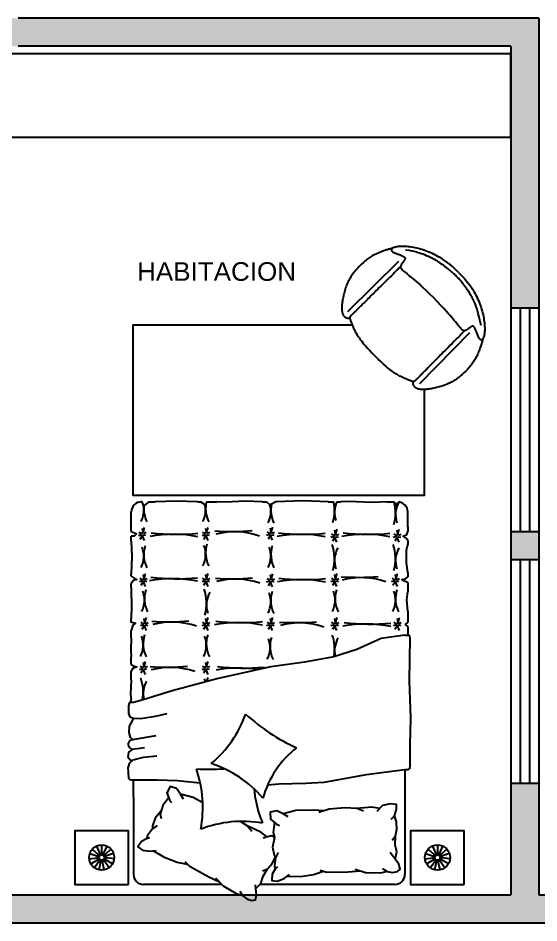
# Model space of a CAD drawing. Header units: inches. Extents: x -370 to 18, y -197 to 199.
# Drawn here: x -91.638 to -88.84, y -40.11 to -35.256 of the extents above; entities that cross this region are included whole.
import ezdxf

# ---------------------------------------------------------------- set-up
doc = ezdxf.new("R2010")
doc.units = ezdxf.units.IN
doc.header["$MEASUREMENT"] = 0
for name, color, linetype in [('artefactos', 1, 'Continuous'), ('aux2', 194, 'Continuous'), ('MUEBLES', 7, 'Continuous')]:
    doc.layers.add(name, color=color, linetype=linetype)
doc.styles.get("Standard").update_dxf_attribs({"font": 'arial.ttf'})
doc.linetypes.add('ZIGZAG', pattern='A,0.0001,-0.2,[131,ltypeshp.shx,S=0.2,R=0,X=-0.2,Y=0],-0.4,[131,ltypeshp.shx,S=0.2,R=180,X=0.2,Y=0],-0.2', length=0.8001)

# ---------------------------------------------------------------- blocks, each defined once
blk = doc.blocks.new('velador')
at = {"layer": 'artefactos', "color": 2}
blk.add_lwpolyline([(-0.4, 0.4), (-0.4, 0), (0, 0), (0, 0.4), (-0.4, 0.4)], dxfattribs=at)
for radius in [0.0937, 0.0304]:
    blk.add_circle((-0.2, 0.2), radius, dxfattribs=at)
at = {"layer": 'aux2', "color": 2}
for p, q in [((-0.2551, 0.2758), (-0.2179, 0.2246)), ((-0.2195, 0.2917), (-0.2063, 0.2297)), ((-0.1805, 0.2917), (-0.1937, 0.2297)), ((-0.1449, 0.2758), (-0.1821, 0.2246)), ((-0.2932, 0.2098), (-0.2302, 0.2032)), ((-0.2812, 0.2469), (-0.2263, 0.2152)), ((-0.1188, 0.2469), (-0.1737, 0.2152)), ((-0.1068, 0.2098), (-0.1698, 0.2032)), ((-0.2891, 0.171), (-0.2289, 0.1906)), ((-0.2697, 0.1373), (-0.2226, 0.1797)), ((-0.2381, 0.1144), (-0.2124, 0.1722)), ((-0.2, 0.1063), (-0.2, 0.1696)), ((-0.1619, 0.1144), (-0.1876, 0.1722)), ((-0.1303, 0.1373), (-0.1774, 0.1797)), ((-0.1109, 0.171), (-0.1711, 0.1906))]:
    blk.add_line(p, q, dxfattribs=at)
blk.add_circle((-0.2, 0.2), 0.0202, dxfattribs=at)
blk = doc.blocks.new('cama_2pl')
at = {"layer": 'artefactos', "color": 1}
for p, q in [((706.728, 610.2968), (706.7439, 610.2697)), ((706.728, 610.2968), (706.7662, 610.2856)), ((706.7662, 610.2856), (706.8438, 610.2406)), ((705.8202, 610.2295), (706.6253, 610.2295)), ((706.6196, 610.2234), (706.6064, 610.1813)), ((706.6494, 610.2549), (706.6196, 610.2234)), ((706.8438, 610.2406), (706.8884, 610.1923)), ((706.8541, 610.2295), (707.3202, 610.2295)), ((705.7602, 609.5475), (705.7602, 610.1695)), ((706.6064, 610.1813), (706.5796, 610.1361)), ((707.3802, 609.7085), (707.3802, 610.1695)), ((706.5399, 609.9466), (706.5399, 609.9523)), ((706.5399, 609.8598), (706.5399, 609.8643)), ((707.2129, 609.7868), (707.2157, 609.7917)), ((706.6513, 609.72), (706.6586, 609.662)), ((707.3802, 609.7085), (707.3802, 609.6085)), ((706.3513, 609.628), (706.512, 609.6323)), ((706.512, 609.6323), (706.5805, 609.6379)), ((707.3802, 609.6085), (707.3935, 609.6085)), ((705.7432, 609.5475), (705.7602, 609.5475)), ((707.4023, 609.5052), (707.3816, 609.4873)), ((707.3203, 609.4713), (707.2399, 609.4625)), ((707.3816, 609.4873), (707.3203, 609.4713)), ((707.3144, 609.4158), (707.386, 609.4246)), ((707.386, 609.4246), (707.4035, 609.4144)), ((707.4035, 609.4144), (707.4123, 609.3939)), ((707.3743, 609.3633), (707.2458, 609.3428)), ((707.4006, 609.3691), (707.3743, 609.3633)), ((707.4123, 609.3939), (707.4006, 609.3691)), ((707.3371, 609.2407), (707.2395, 609.2242)), ((707.38, 609.239), (707.3371, 609.2407)), ((707.4015, 609.2308), (707.38, 609.239)), ((707.2395, 609.2242), (707.1784, 609.2109)), ((707.4096, 609.2108), (707.4015, 609.2308)), ((707.3802, 609.1445), (707.3935, 609.1445)), ((707.3935, 609.1445), (707.3935, 609.1259)), ((707.3935, 609.0102), (707.3935, 608.9593)), ((707.3935, 608.919), (707.3935, 608.8734)), ((707.3935, 608.7594), (707.3935, 608.7153)), ((705.7432, 608.6926), (705.7432, 608.7452)), ((705.7602, 608.7433), (705.7432, 608.7433)), ((705.7432, 608.6014), (705.7432, 608.668)), ((705.7432, 608.4296), (705.7432, 608.4857)), ((707.3935, 608.4593), (707.3935, 608.4357)), ((705.7432, 608.37), (705.7432, 608.3963)), ((707.3935, 608.3927), (707.3935, 608.3804)), ((705.7432, 608.1788), (705.7432, 608.2034)), ((707.3935, 608.184), (707.3935, 608.1542)), ((705.7432, 608.0982), (705.7432, 608.1262)), ((707.3935, 608.1262), (707.3935, 608.0095)), ((705.8681, 607.9495), (705.8267, 607.9495)), ((706.1673, 607.9495), (706.1419, 607.9495)), ((706.2183, 607.9495), (706.1858, 607.9495)), ((706.6132, 607.9495), (706.5869, 607.9495)), ((706.9435, 607.9495), (706.8835, 607.9495)), ((706.9958, 607.9495), (706.98, 607.9495)), ((707.2888, 607.9495), (707.2502, 607.9495)), ((707.3274, 607.9495), (707.3335, 607.9495))]:
    blk.add_line(p, q, dxfattribs=at)
for points in [[(706.728, 610.2968), (706.7014, 610.317), (706.672, 610.3264), (706.6525, 610.3213), (706.646, 610.2929), (706.6494, 610.2549), (706.6521, 610.2314)], [(706.5205, 610.1254), (706.535, 610.1394), (706.5529, 610.1689), (706.555, 610.2061), (706.5219, 610.2107), (706.4813, 610.1951), (706.4499, 610.1714)], [(706.8659, 610.2167), (706.9314, 610.186), (707.0424, 610.1249), (707.0721, 610.096)], [(705.8672, 610.1535), (705.8341, 610.158), (705.8039, 610.1518), (705.7894, 610.1378), (705.7976, 610.1099), (705.8192, 610.0785), (705.8479, 610.0387)], [(705.8672, 610.1535), (705.906, 610.1624), (705.9957, 610.1613), (706.0582, 610.141)], [(705.8672, 610.1535), (705.8944, 610.1376)], [(706.0267, 610.1512), (706.0988, 610.1566), (706.2255, 610.1577), (706.2655, 610.1471)], [(706.2455, 610.1524), (706.3055, 610.1735), (706.3813, 610.1847), (706.4649, 610.1827)], [(706.517, 610.04), (706.5325, 610.0715), (706.5383, 610.1199), (706.535, 610.1394)], [(706.6097, 610.1481), (706.5796, 610.1361), (706.5527, 610.1055), (706.5336, 610.0663)], [(707.0572, 610.1104), (707.1198, 610.0994), (707.1914, 610.072), (707.2633, 610.0293)], [(705.8192, 610.0785), (705.8087, 610.0363), (705.8179, 609.9932), (705.8167, 609.9406)], [(706.5393, 609.9491), (706.5496, 610.007), (706.5401, 610.0545), (706.5325, 610.0715)], [(707.2837, 609.9521), (707.3031, 609.9572), (707.3332, 609.9741), (707.3533, 610.0056), (707.3267, 610.0258), (707.2837, 610.0321), (707.2447, 610.0268)], [(705.837, 609.9659), (705.8167, 609.9406), (705.8082, 609.9008), (705.8108, 609.8573), (705.8218, 609.8208)], [(706.5394, 609.8601), (706.5461, 609.9194), (706.5393, 609.9491)], [(706.5399, 609.9465), (706.5576, 609.9407), (706.6053, 609.9539)], [(706.5814, 609.9473), (706.6194, 609.918), (706.7009, 609.8809)], [(707.2387, 609.8794), (707.2677, 609.8992), (707.2965, 609.9386), (707.3031, 609.9572)], [(706.6731, 609.9138), (706.7009, 609.8809), (706.7416, 609.8545)], [(707.2136, 609.7892), (707.251, 609.8346), (707.266, 609.8807), (707.2677, 609.8992)], [(705.8424, 609.8417), (705.8218, 609.8208), (705.8109, 609.783), (705.8106, 609.7524), (705.8457, 609.7501), (705.8933, 609.7596), (705.9283, 609.7945)], [(706.4577, 609.8266), (706.4873, 609.8087), (706.5255, 609.7914), (706.5644, 609.7981), (706.5618, 609.8417), (706.5273, 609.8702), (706.5093, 609.8778)], [(707.1701, 609.7116), (707.205, 609.76), (707.22, 609.8109), (707.2158, 609.8372)], [(705.9107, 609.777), (705.9582, 609.7701), (706.0474, 609.7777)], [(706.0072, 609.7927), (706.0474, 609.7777), (706.1177, 609.7732), (706.2134, 609.7812), (706.2735, 609.8001)], [(706.2447, 609.7911), (706.3027, 609.7866), (706.4119, 609.7889), (706.4873, 609.8087)], [(706.967, 609.7426), (707.0241, 609.712), (707.0995, 609.6924)], [(707.0825, 609.7224), (707.0995, 609.6924), (707.1243, 609.6585), (707.1615, 609.6453), (707.1806, 609.6846), (707.1645, 609.7263), (707.1526, 609.7418)], [(705.7602, 609.5475), (705.9909, 609.5757), (706.245, 609.6228), (706.3513, 609.628)], [(706.9813, 609.6268), (707.1182, 609.6121), (707.2381, 609.6085), (707.3802, 609.6085)], [(707.3935, 609.6085), (707.4004, 609.6062), (707.4082, 609.5984), (707.4104, 609.5594), (707.4119, 609.5348)], [(705.7432, 609.5475), (705.7315, 609.5397), (705.7283, 609.525), (705.7299, 609.3975), (705.725, 609.2389), (705.7332, 609.0133), (705.7299, 608.7615), (705.7332, 608.7452), (705.7432, 608.7452)], [(707.4119, 609.5348), (707.4023, 609.5052)], [(707.3893, 609.494), (707.4021, 609.4873), (707.4123, 609.4727), (707.4079, 609.4421), (707.386, 609.4246)], [(707.3855, 609.3658), (707.3982, 609.3547), (707.4065, 609.3249), (707.4032, 609.2869), (707.3883, 609.2588), (707.38, 609.239)], [(707.3935, 609.1445), (707.401, 609.1459), (707.4056, 609.1522), (707.4101, 609.1653), (707.4096, 609.2108)], [(705.7602, 608.7433), (705.9021, 608.7632), (706.0466, 608.8301), (706.1841, 608.8724), (706.3603, 608.9041), (706.5613, 608.9323), (706.875, 609.0027), (707.1499, 609.0767), (707.3227, 609.1295), (707.3802, 609.1445)], [(707.3935, 609.0102), (707.3983, 609.0979), (707.3935, 609.1259)], [(707.3935, 608.919), (707.3755, 608.9278), (707.3597, 608.9331), (707.3842, 608.9436), (707.3935, 608.9593)], [(707.3935, 608.7594), (707.3965, 608.8331), (707.3935, 608.8734)], [(707.3935, 608.4593), (707.3929, 608.5882), (707.3964, 608.6636), (707.3841, 608.6689), (707.3683, 608.6724), (707.3841, 608.6847), (707.3935, 608.7153)], [(705.7432, 608.6926), (705.756, 608.6796), (705.7432, 608.668)], [(705.7432, 608.6014), (705.749, 608.5341), (705.7432, 608.4857)], [(705.7432, 608.4296), (705.7595, 608.4236), (705.7788, 608.4113), (705.756, 608.4078), (705.7432, 608.3963)], [(707.3935, 608.3927), (707.3753, 608.4041), (707.3595, 608.4129), (707.3806, 608.4181), (707.3935, 608.4357)], [(707.3935, 608.184), (707.3893, 608.2743), (707.3935, 608.3804)], [(705.7432, 608.37), (705.7507, 608.3131), (705.7507, 608.2377), (705.7432, 608.2034)], [(705.7432, 608.1788), (705.7525, 608.1658), (705.77, 608.1536), (705.749, 608.1448), (705.7432, 608.1262)], [(707.3935, 608.1262), (707.3736, 608.1341), (707.3613, 608.1393), (707.3771, 608.1534), (707.3935, 608.1542)], [(705.7432, 608.0982), (705.742, 608.0501), (705.7432, 608.0095)], [(705.7973, 607.9514), (705.8096, 607.9613), (705.8132, 607.9712), (705.8174, 607.9598), (705.8267, 607.9495)], [(705.8681, 607.9495), (705.951, 607.9533), (706.0984, 607.9463), (706.1419, 607.9495)], [(706.2183, 607.9495), (706.3669, 607.9428), (706.5307, 607.9495), (706.5566, 607.9638), (706.5656, 607.9664), (706.5869, 607.9495)], [(706.6132, 607.9495), (706.7091, 607.9446), (706.8337, 607.9516), (706.8835, 607.9495)], [(706.9435, 607.9495), (706.9477, 607.9649), (706.9534, 607.9662), (706.98, 607.9495)], [(706.9958, 607.9495), (707.1226, 607.9447), (707.2502, 607.9495)], [(707.2888, 607.9495), (707.3174, 607.9708), (707.3212, 607.9715), (707.3277, 607.9495)]]:
    blk.add_lwpolyline(points, dxfattribs=at)
for centre, radius, start, end in [((705.8202, 610.1695), 0.06, 90, 180), ((707.3202, 610.1695), 0.06, 0, 90), ((706.73, 610.5526), 0.6983, 260.0746, 290.841), ((707.6668, 609.7706), 0.7004, 169.3472, 199.0941), ((706.0898, 609.6369), 0.5677, 8.4232, 23.6724), ((706.0604, 609.8656), 0.5677, 307.5937, 344.5934), ((707.1348, 610.1728), 0.6983, 220.9956, 251.762), ((707.3689, 608.9752), 0.7004, 130.2682, 160.0151), ((706.9348, 608.3855), 1.1581, 86.5284, 94.689), ((705.9276, 608.3614), 1.1581, 47.4494, 65.5579), ((705.8032, 608.0095), 0.06, 180, 263.4836), ((707.3335, 608.0095), 0.06, 270, 0)]:
    blk.add_arc(centre, radius, start, end, dxfattribs=at)
at = {"layer": 'aux2', "color": 1}
for points in [[(706.9271, 608.9491), (706.9373, 608.9465), (706.9498, 608.9509), (706.9627, 608.9714)], [(706.9711, 608.9478), (706.9587, 608.9442), (706.9493, 608.9502), (706.9373, 608.9776)], [(707.3, 608.9491), (707.3103, 608.9465), (707.3227, 608.9509), (707.3356, 608.9714)], [(707.3441, 608.9478), (707.3316, 608.9442), (707.3223, 608.9502), (707.3103, 608.9776)], [(706.9244, 608.9313), (706.9342, 608.9354), (706.9435, 608.9309), (706.9475, 608.9064)], [(706.968, 608.9278), (706.9542, 608.9349), (706.9435, 608.9309), (706.9351, 608.9002)], [(707.2974, 608.9313), (707.3071, 608.9354), (707.3165, 608.9309), (707.3205, 608.9064)], [(707.341, 608.9278), (707.3272, 608.9349), (707.3165, 608.9309), (707.308, 608.9002)], [(705.7847, 608.6877), (705.795, 608.685), (705.8074, 608.6895), (705.8203, 608.7099)], [(705.8288, 608.6864), (705.8163, 608.6828), (705.8069, 608.6887), (705.795, 608.7162)], [(706.1575, 608.6877), (706.1678, 608.685), (706.1802, 608.6895), (706.1931, 608.7099)], [(706.2016, 608.6864), (706.1891, 608.6828), (706.1798, 608.6887), (706.1678, 608.7162)], [(706.5414, 608.6877), (706.5516, 608.685), (706.5641, 608.6895), (706.577, 608.7099)], [(706.5855, 608.6864), (706.573, 608.6828), (706.5636, 608.6887), (706.5516, 608.7162)], [(706.9271, 608.6877), (706.9373, 608.685), (706.9498, 608.6895), (706.9627, 608.7099)], [(706.9711, 608.6864), (706.9587, 608.6828), (706.9493, 608.6887), (706.9373, 608.7162)], [(707.295, 608.6877), (707.3053, 608.685), (707.3177, 608.6895), (707.3306, 608.7099)], [(707.3391, 608.6864), (707.3266, 608.6828), (707.3173, 608.6887), (707.3053, 608.7162)], [(705.782, 608.6699), (705.7918, 608.6739), (705.8012, 608.6695), (705.8052, 608.645)], [(705.8257, 608.6664), (705.8119, 608.6735), (705.8012, 608.6695), (705.7927, 608.6388)], [(706.1549, 608.6699), (706.1647, 608.6739), (706.174, 608.6695), (706.178, 608.645)], [(706.1985, 608.6664), (706.1847, 608.6735), (706.174, 608.6695), (706.1655, 608.6388)], [(706.5387, 608.6699), (706.5485, 608.6739), (706.5579, 608.6695), (706.5619, 608.645)], [(706.5824, 608.6664), (706.5686, 608.6735), (706.5579, 608.6695), (706.5494, 608.6388)], [(706.9244, 608.6699), (706.9342, 608.6739), (706.9435, 608.6695), (706.9475, 608.645)], [(706.968, 608.6664), (706.9542, 608.6735), (706.9435, 608.6695), (706.9351, 608.6388)], [(707.2924, 608.6699), (707.3021, 608.6739), (707.3115, 608.6695), (707.3155, 608.645)], [(707.336, 608.6664), (707.3222, 608.6735), (707.3115, 608.6695), (707.303, 608.6388)], [(705.7962, 608.4257), (705.8064, 608.423), (705.8189, 608.4275), (705.8318, 608.4479)], [(705.8403, 608.4244), (705.8278, 608.4208), (705.8184, 608.4267), (705.8064, 608.4542)], [(706.1575, 608.4257), (706.1678, 608.423), (706.1802, 608.4275), (706.1931, 608.4479)], [(706.2016, 608.4244), (706.1891, 608.4208), (706.1798, 608.4267), (706.1678, 608.4542)], [(706.5414, 608.427), (706.5516, 608.4243), (706.5641, 608.4288), (706.577, 608.4492)], [(706.5855, 608.4257), (706.573, 608.4221), (706.5636, 608.428), (706.5516, 608.4555)], [(706.9271, 608.4257), (706.9373, 608.423), (706.9498, 608.4275), (706.9627, 608.4479)], [(706.9711, 608.4244), (706.9587, 608.4208), (706.9493, 608.4267), (706.9373, 608.4542)], [(707.3009, 608.4257), (707.3111, 608.423), (707.3236, 608.4275), (707.3365, 608.4479)], [(707.3449, 608.4244), (707.3325, 608.4208), (707.3231, 608.4267), (707.3111, 608.4542)], [(705.7935, 608.4079), (705.8033, 608.4119), (705.8127, 608.4075), (705.8167, 608.383)], [(705.8371, 608.4044), (705.8233, 608.4115), (705.8127, 608.4075), (705.8042, 608.3768)], [(706.1549, 608.4079), (706.1647, 608.4119), (706.174, 608.4075), (706.178, 608.383)], [(706.1985, 608.4044), (706.1847, 608.4115), (706.174, 608.4075), (706.1655, 608.3768)], [(706.5387, 608.4092), (706.5485, 608.4132), (706.5579, 608.4088), (706.5619, 608.3843)], [(706.5824, 608.4057), (706.5686, 608.4128), (706.5579, 608.4088), (706.5494, 608.3781)], [(706.9244, 608.4079), (706.9342, 608.4119), (706.9435, 608.4075), (706.9475, 608.383)], [(706.968, 608.4044), (706.9542, 608.4115), (706.9435, 608.4075), (706.9351, 608.3768)], [(707.2982, 608.4079), (707.308, 608.4119), (707.3173, 608.4075), (707.3213, 608.383)], [(707.3418, 608.4044), (707.328, 608.4115), (707.3173, 608.4075), (707.3089, 608.3768)], [(705.7857, 608.1617), (705.7959, 608.159), (705.8084, 608.1635), (705.8213, 608.1839)], [(705.8297, 608.1604), (705.8173, 608.1568), (705.8079, 608.1627), (705.7959, 608.1902)], [(706.1575, 608.1617), (706.1678, 608.159), (706.1802, 608.1635), (706.1931, 608.1839)], [(706.2016, 608.1604), (706.1891, 608.1568), (706.1798, 608.1627), (706.1678, 608.1902)], [(706.5414, 608.1495), (706.5516, 608.1469), (706.5641, 608.1513), (706.577, 608.1718)], [(706.5855, 608.1482), (706.573, 608.1446), (706.5636, 608.1506), (706.5516, 608.178)], [(706.9271, 608.1506), (706.9373, 608.1479), (706.9498, 608.1523), (706.9627, 608.1728)], [(706.9711, 608.1492), (706.9587, 608.1457), (706.9493, 608.1516), (706.9373, 608.179)], [(707.3064, 608.1506), (707.3167, 608.1479), (707.3291, 608.1523), (707.3421, 608.1728)], [(707.3505, 608.1492), (707.338, 608.1457), (707.3287, 608.1516), (707.3167, 608.179)], [(705.783, 608.1439), (705.7928, 608.1479), (705.8021, 608.1435), (705.8061, 608.119)], [(705.8266, 608.1404), (705.8128, 608.1475), (705.8021, 608.1435), (705.7937, 608.1128)], [(706.1549, 608.1439), (706.1647, 608.1479), (706.174, 608.1435), (706.178, 608.119)], [(706.1985, 608.1404), (706.1847, 608.1475), (706.174, 608.1435), (706.1655, 608.1128)], [(706.5387, 608.1317), (706.5485, 608.1357), (706.5579, 608.1313), (706.5619, 608.1068)], [(706.5824, 608.1282), (706.5686, 608.1353), (706.5579, 608.1313), (706.5494, 608.1006)], [(706.9244, 608.1328), (706.9342, 608.1368), (706.9435, 608.1323), (706.9475, 608.1079)], [(706.968, 608.1292), (706.9542, 608.1363), (706.9435, 608.1323), (706.9351, 608.1016)], [(707.3038, 608.1328), (707.3136, 608.1368), (707.3229, 608.1323), (707.3269, 608.1079)], [(707.3474, 608.1292), (707.3336, 608.1363), (707.3229, 608.1323), (707.3145, 608.1016)]]:
    blk.add_lwpolyline(points, dxfattribs=at)
for centre, radius, start, end in [((707.1705, 609.0941), 0.1516, 330.0061, 12.9891), ((707.574, 609.0845), 0.2522, 169.5069, 199.7293), ((706.7687, 609.0499), 0.1768, 342.6443, 350.615), ((707.0916, 609.0588), 0.1463, 194.2398, 201.5194), ((706.7279, 607.6368), 1.3033, 83.3254, 95.5842), ((706.751, 609.6822), 0.7423, 261.0364, 280.5874), ((707.16, 609.3714), 0.4351, 250.4133, 285.151), ((707.1819, 607.5197), 1.4151, 86.0351, 95.0058), ((706.0284, 608.8377), 0.1516, 330.0061, 12.3194), ((706.4319, 608.8281), 0.2522, 169.9188, 199.7293), ((706.3886, 608.8114), 0.1768, 342.6443, 26.1603), ((706.7115, 608.8204), 0.1463, 152.7511, 201.5194), ((706.7687, 608.7953), 0.1768, 342.6443, 26.1603), ((707.0916, 608.8043), 0.1463, 152.7511, 201.5194), ((707.1454, 608.7953), 0.1768, 342.6443, 26.1603), ((707.4683, 608.8043), 0.1463, 152.7511, 201.5194), ((706.3892, 609.1062), 0.4351, 250.4133, 285.151), ((705.9942, 609.42), 0.7423, 258.3524, 280.5874), ((705.9712, 607.3746), 1.3033, 83.3254, 95.5842), ((706.4111, 607.2544), 1.4151, 86.0351, 95.0058), ((706.7604, 609.4115), 0.7423, 258.3524, 280.5874), ((706.7373, 607.3661), 1.3033, 83.3254, 95.5842), ((707.1506, 609.101), 0.4351, 250.4133, 285.151), ((707.1724, 607.2492), 1.4151, 86.0351, 95.0058), ((705.6394, 608.5271), 0.1768, 342.6443, 26.1603), ((705.9623, 608.536), 0.1463, 152.7511, 201.5194), ((706.0001, 608.5271), 0.1768, 342.6443, 26.1603), ((706.323, 608.536), 0.1463, 152.7511, 201.5194), ((706.3845, 608.5371), 0.1768, 342.6443, 26.1603), ((706.7075, 608.5461), 0.1463, 152.7511, 201.5194), ((706.7929, 608.5643), 0.1516, 330.0061, 18.9919), ((707.1965, 608.5547), 0.2522, 163.9853, 199.7293), ((707.1381, 608.5271), 0.1768, 342.6443, 26.1603), ((707.461, 608.536), 0.1463, 152.7511, 201.5194), ((706.021, 608.836), 0.4351, 250.4133, 285.151), ((706.3842, 609.1549), 0.7423, 258.3524, 280.5874), ((706.7716, 608.8447), 0.4351, 250.4133, 285.151), ((706.0428, 606.9842), 1.4151, 86.0351, 95.0058), ((706.3612, 607.1094), 1.3033, 83.3254, 95.5842), ((706.7935, 606.993), 1.4151, 86.0351, 95.0058), ((707.1476, 609.1496), 0.7423, 258.3524, 280.5874), ((707.1246, 607.1042), 1.3033, 83.3254, 95.5842), ((705.6649, 608.2984), 0.1516, 330.0061, 18.9919), ((706.0684, 608.2888), 0.2522, 163.9853, 199.7293), ((706.029, 608.2984), 0.1516, 330.0061, 18.9919), ((706.4325, 608.2888), 0.2522, 163.9853, 199.7293), ((706.3832, 608.2646), 0.1768, 342.6443, 26.1603), ((706.7061, 608.2736), 0.1463, 152.7511, 201.5194), ((706.7728, 608.2537), 0.1768, 342.6443, 26.1603), ((707.0958, 608.2627), 0.1463, 152.7511, 201.5194), ((707.1418, 608.2646), 0.1768, 342.6443, 26.1603), ((707.4647, 608.2736), 0.1463, 152.7511, 201.5194), ((706, 608.8849), 0.7423, 258.3524, 280.5874), ((706.3871, 608.8849), 0.7423, 258.3524, 280.5874), ((707.1452, 608.8849), 0.7423, 258.3524, 280.5874), ((705.977, 606.8395), 1.3033, 83.3254, 95.5842), ((706.364, 606.8395), 1.3033, 83.3254, 95.5842), ((706.7742, 608.5628), 0.4351, 250.4133, 285.151), ((706.7961, 606.7111), 1.4151, 86.0351, 95.0058), ((707.1222, 606.8395), 1.3033, 83.3254, 95.5842), ((705.6649, 608.0252), 0.1516, 330.0061, 18.9919), ((706.0684, 608.0155), 0.2522, 163.9853, 194.5806), ((706.029, 608.0115), 0.1516, 335.8404, 18.9919), ((706.4325, 608.0019), 0.2522, 163.9853, 191.9955), ((706.3832, 607.9981), 0.1768, 348.8205, 26.1603), ((706.7061, 608.0071), 0.1463, 152.7511, 196.1313), ((706.7728, 607.991), 0.1768, 351.4985, 26.1603), ((707.0958, 608), 0.1463, 152.7511, 193.3336), ((707.1418, 607.991), 0.1768, 353.4506, 26.1603), ((707.4647, 607.9999), 0.1463, 152.7511, 191.1853)]:
    blk.add_arc(centre, radius, start, end, dxfattribs=at)
at = {"layer": 'artefactos', "color": 1, "xscale": 0.7999999999999545, "yscale": 0.7999999999999545, "zscale": 0.7999999999999545}
for p in [(705.7261, 609.9095), (707.7302, 609.9095)]:
    blk.add_blockref('velador', p, dxfattribs=at)
blk = doc.blocks.new('sillon_terraza_elev')
at = {"color": 1, "linetype": 'Continuous'}
for points in [[(3.7083, 16.2127), (3.6847, 16.2127), (3.6639, 16.212), (3.6457, 16.2108), (3.6297, 16.2091), (3.6154, 16.207), (3.6025, 16.2045), (3.5906, 16.2017), (3.5794, 16.1988), (3.5685, 16.1957), (3.5579, 16.1924), (3.5475, 16.189), (3.5374, 16.1855), (3.5275, 16.1818), (3.5179, 16.1779), (3.5085, 16.1739), (3.4993, 16.1697), (3.4903, 16.1653), (3.4816, 16.1608), (3.4731, 16.1561), (3.4648, 16.1512), (3.4567, 16.1463), (3.4489, 16.1411), (3.4412, 16.1359), (3.4338, 16.1305), (3.4266, 16.1251), (3.4197, 16.1195), (3.413, 16.114), (3.4067, 16.1084), (3.4008, 16.103), (3.3952, 16.0976), (3.3902, 16.0924), (3.3856, 16.0874), (3.3816, 16.0827), (3.3781, 16.0782), (3.3751, 16.074), (3.3725, 16.07), (3.3703, 16.0663), (3.3685, 16.0629), (3.3671, 16.0599), (3.3661, 16.0571), (3.3653, 16.0547), (3.3648, 16.0525), (3.3646, 16.0506), (3.3647, 16.049), (3.3649, 16.0475), (3.3654, 16.0462), (3.366, 16.0451), (3.3668, 16.044), (3.3678, 16.0431), (3.369, 16.0422), (3.3703, 16.0415), (3.372, 16.0411), (3.3739, 16.0408), (3.3762, 16.0408), (3.3788, 16.0412), (3.3819, 16.0419), (3.3854, 16.043), (3.3892, 16.0444), (3.3934, 16.0461), (3.3977, 16.048), (3.4022, 16.0499), (3.4068, 16.052), (3.4113, 16.054), (3.4157, 16.0559), (3.4199, 16.0577), (3.4239, 16.0594), (3.4277, 16.0608), (3.4312, 16.0621), (3.4345, 16.0632), (3.4375, 16.064), (3.4401, 16.0647), (3.4425, 16.0652), (3.4446, 16.0654), (3.4463, 16.0655), (3.4478, 16.0653), (3.449, 16.0648), (3.4501, 16.0642), (3.4511, 16.0633), (3.4519, 16.0621), (3.4526, 16.0608), (3.4533, 16.0592), (3.454, 16.0574), (3.4546, 16.0554), (3.4552, 16.0532), (3.4558, 16.051), (3.4563, 16.0486), (3.4568, 16.0461), (3.4572, 16.0435), (3.4577, 16.041), (3.4581, 16.0384), (3.4585, 16.0358), (3.4589, 16.0333), (3.4593, 16.0308), (3.4598, 16.0284), (3.4603, 16.0261), (3.4609, 16.024), (3.4615, 16.022), (3.4623, 16.0201), (3.4631, 16.0184), (3.464, 16.0169), (3.4649, 16.0155), (3.4659, 16.0142), (3.467, 16.013), (3.4682, 16.012), (3.4694, 16.0111), (3.4708, 16.0104), (3.4725, 16.0098), (3.4746, 16.0093), (3.4771, 16.009), (3.4802, 16.0089), (3.4839, 16.0089), (3.4885, 16.0091), (3.4939, 16.0095), (3.5001, 16.0101), (3.5071, 16.0108), (3.515, 16.0116), (3.5236, 16.0124), (3.5329, 16.0134), (3.543, 16.0144), (3.5537, 16.0153), (3.5651, 16.0163), (3.5777, 16.0173), (3.5921, 16.0182), (3.6087, 16.0191), (3.6281, 16.0199), (3.6508, 16.0208), (3.6773, 16.0215), (3.7083, 16.0223)], [(3.7083, 16.2127), (3.732, 16.2127), (3.7527, 16.212), (3.7709, 16.2108), (3.787, 16.2091), (3.8013, 16.207), (3.8141, 16.2045), (3.826, 16.2017), (3.8372, 16.1988), (3.8481, 16.1957), (3.8588, 16.1924), (3.8691, 16.189), (3.8793, 16.1855), (3.8891, 16.1818), (3.8988, 16.1779), (3.9082, 16.1739), (3.9174, 16.1697), (3.9263, 16.1653), (3.935, 16.1608), (3.9436, 16.1561), (3.9519, 16.1512), (3.9599, 16.1463), (3.9678, 16.1411), (3.9754, 16.1359), (3.9829, 16.1305), (3.9901, 16.1251), (3.997, 16.1195), (4.0037, 16.114), (4.01, 16.1084), (4.0159, 16.103), (4.0214, 16.0976), (4.0265, 16.0924), (4.031, 16.0874), (4.0351, 16.0827), (4.0386, 16.0782), (4.0416, 16.074), (4.0442, 16.07), (4.0463, 16.0663), (4.0481, 16.0629), (4.0495, 16.0599), (4.0506, 16.0571), (4.0513, 16.0547), (4.0518, 16.0525), (4.052, 16.0506), (4.052, 16.049), (4.0517, 16.0475), (4.0513, 16.0462), (4.0506, 16.0451), (4.0498, 16.044), (4.0488, 16.0431), (4.0477, 16.0422), (4.0463, 16.0415), (4.0447, 16.0411), (4.0428, 16.0408), (4.0405, 16.0408), (4.0379, 16.0412), (4.0348, 16.0419), (4.0313, 16.043), (4.0274, 16.0444), (4.0233, 16.0461), (4.0189, 16.048), (4.0144, 16.0499), (4.0099, 16.052), (4.0054, 16.054), (4.001, 16.0559), (3.9968, 16.0577), (3.9928, 16.0594), (3.989, 16.0608), (3.9854, 16.0621), (3.9822, 16.0632), (3.9792, 16.064), (3.9765, 16.0647), (3.9741, 16.0652), (3.9721, 16.0654), (3.9704, 16.0655), (3.9689, 16.0653), (3.9676, 16.0648), (3.9665, 16.0642), (3.9656, 16.0633), (3.9648, 16.0621), (3.964, 16.0608), (3.9633, 16.0592), (3.9627, 16.0574), (3.962, 16.0554), (3.9614, 16.0532), (3.9609, 16.051), (3.9604, 16.0486), (3.9599, 16.0461), (3.9594, 16.0435), (3.959, 16.041), (3.9586, 16.0384), (3.9582, 16.0358), (3.9578, 16.0333), (3.9573, 16.0308), (3.9569, 16.0284), (3.9564, 16.0261), (3.9558, 16.024), (3.9551, 16.022), (3.9544, 16.0201), (3.9536, 16.0184), (3.9527, 16.0169), (3.9517, 16.0155), (3.9507, 16.0142), (3.9496, 16.013), (3.9485, 16.012), (3.9472, 16.0111), (3.9458, 16.0104), (3.9441, 16.0098), (3.9421, 16.0093), (3.9396, 16.009), (3.9365, 16.0089), (3.9327, 16.0089), (3.9282, 16.0091), (3.9228, 16.0095), (3.9166, 16.0101), (3.9095, 16.0108), (3.9017, 16.0116), (3.8931, 16.0124), (3.8837, 16.0134), (3.8737, 16.0144), (3.863, 16.0153), (3.8515, 16.0163), (3.8389, 16.0173), (3.8246, 16.0182), (3.808, 16.0191), (3.7886, 16.0199), (3.7659, 16.0208), (3.7393, 16.0215), (3.7083, 16.0223)], [(3.9949, 16.097), (3.9702, 16.1131), (3.9494, 16.1261), (3.9318, 16.1364), (3.9172, 16.1444), (3.9048, 16.1506), (3.8944, 16.1553), (3.8852, 16.1589), (3.877, 16.1619), (3.8691, 16.1645), (3.8616, 16.1669), (3.8545, 16.1691), (3.8477, 16.1711), (3.8413, 16.1728), (3.8353, 16.1744), (3.8296, 16.1758), (3.8243, 16.1771), (3.8193, 16.1782), (3.8147, 16.1793), (3.8102, 16.1802), (3.806, 16.181), (3.8018, 16.1818), (3.7976, 16.1826), (3.7933, 16.1833), (3.7889, 16.184), (3.7843, 16.1846), (3.7795, 16.1853), (3.7745, 16.186), (3.7694, 16.1866), (3.7642, 16.1872), (3.7589, 16.1878), (3.7535, 16.1883), (3.7481, 16.1887), (3.7427, 16.1891), (3.7372, 16.1895), (3.7317, 16.1898), (3.7261, 16.19), (3.7205, 16.1901), (3.7146, 16.1902), (3.7086, 16.1901), (3.7025, 16.19), (3.6961, 16.1899), (3.6895, 16.1896), (3.6828, 16.1892), (3.6758, 16.1888), (3.6687, 16.1882), (3.6614, 16.1875), (3.654, 16.1867), (3.6464, 16.1858), (3.6387, 16.1848), (3.6309, 16.1836), (3.6231, 16.1824), (3.6152, 16.181), (3.6074, 16.1796), (3.5997, 16.1781), (3.5922, 16.1765), (3.5848, 16.1748), (3.5776, 16.1732), (3.5706, 16.1714), (3.5635, 16.1694), (3.5562, 16.1673), (3.5487, 16.1648), (3.5407, 16.162), (3.5323, 16.1588), (3.5231, 16.1551), (3.5132, 16.1509), (3.5025, 16.1461), (3.491, 16.1405), (3.4788, 16.1341), (3.4657, 16.1266), (3.4518, 16.118), (3.4372, 16.1082), (3.4217, 16.097)], [(3.365, 16.0532), (3.3641, 16.0516), (3.3631, 16.0498), (3.362, 16.048), (3.3609, 16.046), (3.3596, 16.0438), (3.3582, 16.0413), (3.3567, 16.0387), (3.355, 16.0357), (3.353, 16.0324), (3.351, 16.0287), (3.3487, 16.0247), (3.3464, 16.0204), (3.3439, 16.0157), (3.3414, 16.0107), (3.3388, 16.0054), (3.3362, 15.9997), (3.3335, 15.9937), (3.3309, 15.9875), (3.3284, 15.981), (3.3259, 15.9744), (3.3235, 15.9676), (3.3212, 15.9609), (3.3191, 15.9542), (3.3171, 15.9476), (3.3154, 15.9411), (3.3139, 15.9347), (3.3125, 15.9283), (3.3113, 15.9219), (3.3103, 15.9154), (3.3095, 15.9087), (3.3088, 15.9018), (3.3082, 15.8946), (3.3078, 15.8871), (3.3075, 15.8792), (3.3074, 15.8712), (3.3073, 15.863), (3.3075, 15.8548), (3.3077, 15.8466), (3.3081, 15.8385), (3.3087, 15.8305), (3.3094, 15.8228), (3.3102, 15.8152), (3.3112, 15.8079), (3.3124, 15.8007), (3.3137, 15.7936), (3.3152, 15.7866), (3.3169, 15.7798), (3.3188, 15.7729), (3.3208, 15.7661), (3.3231, 15.7593), (3.3255, 15.7526), (3.3282, 15.7458), (3.3311, 15.739), (3.3341, 15.7323), (3.3373, 15.7255), (3.3408, 15.7187), (3.3444, 15.7118), (3.3482, 15.705), (3.3521, 15.6984), (3.356, 15.6918), (3.3599, 15.6855), (3.3638, 15.6795), (3.3676, 15.6738), (3.3712, 15.6685), (3.3746, 15.6637), (3.3778, 15.6593), (3.3809, 15.6553), (3.3837, 15.6517), (3.3864, 15.6484), (3.389, 15.6453), (3.3914, 15.6426), (3.3937, 15.64), (3.3959, 15.6377), (3.398, 15.6355), (3.4, 15.6334), (3.402, 15.6316), (3.4038, 15.6298), (3.4057, 15.6281), (3.4075, 15.6266), (3.4093, 15.6251), (3.4111, 15.6237), (3.4129, 15.6223), (3.4147, 15.6211), (3.4165, 15.6199), (3.4182, 15.6188), (3.42, 15.6178), (3.4216, 15.6168), (3.4233, 15.616), (3.4249, 15.6153), (3.4264, 15.6146), (3.4279, 15.6141), (3.4293, 15.6136), (3.4307, 15.6132), (3.4321, 15.6129), (3.4335, 15.6127), (3.4349, 15.6125), (3.4363, 15.6123), (3.4377, 15.6122), (3.439, 15.6122), (3.4404, 15.6122), (3.4417, 15.6123), (3.443, 15.6124), (3.4442, 15.6125), (3.4454, 15.6127), (3.4466, 15.6129), (3.4477, 15.6131), (3.4488, 15.6134), (3.4498, 15.6137), (3.4509, 15.6141), (3.4519, 15.6145), (3.453, 15.6149), (3.454, 15.6154), (3.4551, 15.6159), (3.4562, 15.6165), (3.4573, 15.6171), (3.4583, 15.6177), (3.4594, 15.6184), (3.4603, 15.6191), (3.4612, 15.6198), (3.462, 15.6205), (3.4627, 15.6212), (3.4633, 15.6219), (3.4638, 15.6226), (3.4643, 15.6232), (3.4647, 15.6238), (3.465, 15.6244), (3.4652, 15.625), (3.4654, 15.6254), (3.4656, 15.6258), (3.4658, 15.6262), (3.4659, 15.6265), (3.4661, 15.6268), (3.4662, 15.627), (3.4663, 15.6272), (3.4663, 15.6273), (3.4664, 15.6275)], [(3.4385, 16.0259), (3.435, 15.642)], [(4.0517, 16.0532), (4.0526, 16.0516), (4.0536, 16.0498), (4.0547, 16.048), (4.0558, 16.046), (4.0571, 16.0438), (4.0584, 16.0413), (4.06, 16.0387), (4.0617, 16.0357), (4.0636, 16.0324), (4.0657, 16.0287), (4.0679, 16.0247), (4.0703, 16.0204), (4.0727, 16.0157), (4.0753, 16.0107), (4.0779, 16.0054), (4.0805, 15.9997), (4.0831, 15.9937), (4.0857, 15.9875), (4.0883, 15.981), (4.0908, 15.9744), (4.0932, 15.9676), (4.0955, 15.9609), (4.0976, 15.9542), (4.0995, 15.9476), (4.1013, 15.9411), (4.1028, 15.9347), (4.1041, 15.9283), (4.1053, 15.9219), (4.1063, 15.9154), (4.1072, 15.9087), (4.1079, 15.9018), (4.1084, 15.8946), (4.1089, 15.8871), (4.1091, 15.8792), (4.1093, 15.8712), (4.1093, 15.863), (4.1092, 15.8548), (4.1089, 15.8466), (4.1085, 15.8385), (4.108, 15.8305), (4.1073, 15.8228), (4.1065, 15.8152), (4.1055, 15.8079), (4.1043, 15.8007), (4.103, 15.7936), (4.1015, 15.7866), (4.0998, 15.7798), (4.0979, 15.7729), (4.0958, 15.7661), (4.0936, 15.7593), (4.0911, 15.7526), (4.0885, 15.7458), (4.0856, 15.739), (4.0826, 15.7323), (4.0793, 15.7255), (4.0759, 15.7187), (4.0722, 15.7118), (4.0685, 15.705), (4.0646, 15.6984), (4.0606, 15.6918), (4.0567, 15.6855), (4.0529, 15.6795), (4.0491, 15.6738), (4.0455, 15.6685), (4.0421, 15.6637), (4.0388, 15.6593), (4.0358, 15.6553), (4.0329, 15.6517), (4.0302, 15.6484), (4.0276, 15.6453), (4.0252, 15.6426), (4.0229, 15.64), (4.0207, 15.6377), (4.0186, 15.6355), (4.0166, 15.6334), (4.0147, 15.6316), (4.0128, 15.6298), (4.011, 15.6281), (4.0092, 15.6266), (4.0074, 15.6251), (4.0055, 15.6237), (4.0037, 15.6223), (4.0019, 15.6211), (4.0002, 15.6199), (3.9984, 15.6188), (3.9967, 15.6178), (3.995, 15.6168), (3.9934, 15.616), (3.9918, 15.6153), (3.9903, 15.6146), (3.9888, 15.6141), (3.9873, 15.6136), (3.9859, 15.6132), (3.9845, 15.6129), (3.9831, 15.6127), (3.9817, 15.6125), (3.9804, 15.6123), (3.979, 15.6122), (3.9776, 15.6122), (3.9763, 15.6122), (3.975, 15.6123), (3.9737, 15.6124), (3.9724, 15.6125), (3.9712, 15.6127), (3.9701, 15.6129), (3.969, 15.6131), (3.9679, 15.6134), (3.9668, 15.6137), (3.9658, 15.6141), (3.9648, 15.6145), (3.9637, 15.6149), (3.9626, 15.6154), (3.9616, 15.6159), (3.9605, 15.6165), (3.9594, 15.6171), (3.9583, 15.6177), (3.9573, 15.6184), (3.9563, 15.6191), (3.9554, 15.6198), (3.9546, 15.6205), (3.9539, 15.6212), (3.9533, 15.6219), (3.9528, 15.6226), (3.9524, 15.6232), (3.952, 15.6238), (3.9517, 15.6244), (3.9514, 15.625), (3.9512, 15.6254), (3.951, 15.6258), (3.9509, 15.6262), (3.9507, 15.6265), (3.9506, 15.6268), (3.9505, 15.627), (3.9504, 15.6272), (3.9503, 15.6273), (3.9503, 15.6275)], [(3.9781, 16.0259), (3.9817, 15.642)], [(3.465, 16.0154), (3.465, 16.0146), (3.465, 16.0136), (3.465, 16.0119), (3.465, 16.0096), (3.4649, 16.0063), (3.4649, 16.0019), (3.4649, 15.9961), (3.4649, 15.9888), (3.4648, 15.9799), (3.4648, 15.9695), (3.4647, 15.9579), (3.4646, 15.9454), (3.4646, 15.9323), (3.4645, 15.9188), (3.4644, 15.9053), (3.4644, 15.8919), (3.4643, 15.879), (3.4642, 15.8665), (3.4642, 15.8544), (3.4641, 15.8428), (3.464, 15.8316), (3.464, 15.8209), (3.4639, 15.8105), (3.4639, 15.8006), (3.4638, 15.7911), (3.4638, 15.7819), (3.4637, 15.7731), (3.4637, 15.7647), (3.4637, 15.7567), (3.4636, 15.749), (3.4636, 15.7417), (3.4635, 15.7347), (3.4635, 15.728), (3.4635, 15.7217), (3.4634, 15.7156), (3.4634, 15.7099), (3.4634, 15.7045), (3.4634, 15.6994), (3.4633, 15.6945), (3.4633, 15.6899), (3.4633, 15.6856), (3.4633, 15.6816), (3.4632, 15.6778), (3.4632, 15.6742), (3.4632, 15.6708), (3.4632, 15.6677), (3.4632, 15.6648), (3.4632, 15.6621), (3.4631, 15.6596), (3.4631, 15.6573), (3.4631, 15.6552), (3.4631, 15.6533), (3.4631, 15.6515), (3.4631, 15.6499), (3.4631, 15.6484), (3.4631, 15.6471), (3.4631, 15.6459), (3.4631, 15.6448), (3.4631, 15.6438), (3.4631, 15.643), (3.4631, 15.6422), (3.463, 15.6416), (3.463, 15.641), (3.463, 15.6405), (3.463, 15.6401), (3.463, 15.6397), (3.463, 15.6393), (3.463, 15.639), (3.463, 15.6386), (3.4631, 15.6382), (3.4631, 15.6378), (3.4631, 15.6373), (3.4631, 15.6367), (3.4632, 15.636), (3.4632, 15.6353), (3.4632, 15.6346), (3.4633, 15.6339), (3.4633, 15.6333), (3.4634, 15.6327), (3.4634, 15.6321), (3.4635, 15.6317), (3.4635, 15.6313), (3.4635, 15.6311), (3.4636, 15.6308), (3.4636, 15.6307), (3.4636, 15.6306), (3.4637, 15.6305), (3.4637, 15.6304), (3.4637, 15.6303), (3.4638, 15.6302), (3.4638, 15.6301), (3.4639, 15.63), (3.464, 15.6298), (3.4642, 15.6296), (3.4644, 15.6294), (3.4647, 15.6291), (3.465, 15.6287), (3.4655, 15.6283), (3.466, 15.6278), (3.4667, 15.6272), (3.4675, 15.6266), (3.4684, 15.626), (3.4696, 15.6252), (3.4709, 15.6244), (3.4725, 15.6235), (3.4743, 15.6225), (3.4764, 15.6214), (3.4788, 15.6202), (3.4816, 15.6189), (3.4849, 15.6175), (3.4886, 15.6159), (3.4928, 15.6141), (3.4976, 15.6121), (3.5028, 15.61), (3.5084, 15.6078), (3.5143, 15.6056), (3.5204, 15.6033), (3.5266, 15.6011), (3.5328, 15.599), (3.539, 15.597), (3.545, 15.5951), (3.5511, 15.5934), (3.5571, 15.5919), (3.5634, 15.5904), (3.57, 15.589), (3.5769, 15.5877), (3.5843, 15.5864), (3.5924, 15.5851), (3.6012, 15.5839), (3.611, 15.5827), (3.6221, 15.5816), (3.6349, 15.5806), (3.6496, 15.5798), (3.6665, 15.5793), (3.686, 15.579), (3.7083, 15.579)], [(3.9517, 16.0154), (3.9517, 16.0146), (3.9517, 16.0136), (3.9517, 16.0119), (3.9517, 16.0096), (3.9517, 16.0063), (3.9517, 16.0019), (3.9518, 15.9961), (3.9518, 15.9888), (3.9518, 15.9799), (3.9519, 15.9695), (3.952, 15.9579), (3.952, 15.9454), (3.9521, 15.9323), (3.9522, 15.9188), (3.9522, 15.9053), (3.9523, 15.8919), (3.9524, 15.879), (3.9524, 15.8665), (3.9525, 15.8544), (3.9526, 15.8428), (3.9526, 15.8316), (3.9527, 15.8209), (3.9527, 15.8105), (3.9528, 15.8006), (3.9528, 15.7911), (3.9529, 15.7819), (3.9529, 15.7731), (3.953, 15.7647), (3.953, 15.7567), (3.953, 15.749), (3.9531, 15.7417), (3.9531, 15.7347), (3.9532, 15.728), (3.9532, 15.7217), (3.9532, 15.7156), (3.9532, 15.7099), (3.9533, 15.7045), (3.9533, 15.6994), (3.9533, 15.6945), (3.9534, 15.6899), (3.9534, 15.6856), (3.9534, 15.6816), (3.9534, 15.6778), (3.9534, 15.6742), (3.9535, 15.6708), (3.9535, 15.6677), (3.9535, 15.6648), (3.9535, 15.6621), (3.9535, 15.6596), (3.9535, 15.6573), (3.9535, 15.6552), (3.9535, 15.6533), (3.9536, 15.6515), (3.9536, 15.6499), (3.9536, 15.6484), (3.9536, 15.6471), (3.9536, 15.6459), (3.9536, 15.6448), (3.9536, 15.6438), (3.9536, 15.643), (3.9536, 15.6422), (3.9536, 15.6416), (3.9536, 15.641), (3.9536, 15.6405), (3.9536, 15.6401), (3.9536, 15.6397), (3.9536, 15.6393), (3.9536, 15.639), (3.9536, 15.6386), (3.9536, 15.6382), (3.9536, 15.6378), (3.9536, 15.6373), (3.9535, 15.6367), (3.9535, 15.636), (3.9535, 15.6353), (3.9534, 15.6346), (3.9534, 15.6339), (3.9533, 15.6333), (3.9533, 15.6327), (3.9532, 15.6321), (3.9532, 15.6317), (3.9532, 15.6313), (3.9531, 15.6311), (3.9531, 15.6308), (3.9531, 15.6307), (3.953, 15.6306), (3.953, 15.6305), (3.953, 15.6304), (3.9529, 15.6303), (3.9529, 15.6302), (3.9528, 15.6301), (3.9528, 15.63), (3.9526, 15.6298), (3.9525, 15.6296), (3.9523, 15.6294), (3.952, 15.6291), (3.9516, 15.6287), (3.9512, 15.6283), (3.9507, 15.6278), (3.95, 15.6272), (3.9492, 15.6266), (3.9482, 15.626), (3.9471, 15.6252), (3.9457, 15.6244), (3.9442, 15.6235), (3.9424, 15.6225), (3.9403, 15.6214), (3.9378, 15.6202), (3.935, 15.6189), (3.9318, 15.6175), (3.9281, 15.6159), (3.9238, 15.6141), (3.9191, 15.6121), (3.9139, 15.61), (3.9083, 15.6078), (3.9024, 15.6056), (3.8963, 15.6033), (3.8901, 15.6011), (3.8838, 15.599), (3.8777, 15.597), (3.8716, 15.5951), (3.8656, 15.5934), (3.8595, 15.5919), (3.8532, 15.5904), (3.8467, 15.589), (3.8398, 15.5877), (3.8323, 15.5864), (3.8243, 15.5851), (3.8155, 15.5839), (3.8057, 15.5827), (3.7945, 15.5816), (3.7818, 15.5806), (3.7671, 15.5798), (3.7501, 15.5793), (3.7307, 15.579), (3.7083, 15.579)]]:
    blk.add_lwpolyline(points, dxfattribs=at)

msp = doc.modelspace()

# ---------------------------------------------------------------- hatches: boundary and pattern name
h = msp.add_hatch(color=256)
h.dxf.hatch_style = 1
edge = h.paths.add_edge_path()
edge.add_line((-88.84007, -35.2563), (-91.63753, -35.2563))
edge.add_arc((-91.63753, -36.6063), 1.35, 90, 180)
edge.add_line((-92.98753, -36.6063), (-92.98753, -36.65993))
edge.add_line((-92.98753, -36.65993), (-92.83753, -36.65993))
edge.add_line((-92.83753, -36.65993), (-92.83753, -36.6063))
edge.add_arc((-91.63753, -36.6063), 1.2, 90, 180, ccw=False)
edge.add_line((-91.63753, -35.4063), (-88.99007, -35.4063))
edge.add_line((-88.99007, -35.4063), (-88.99007, -36.80993))
edge.add_line((-88.99007, -36.80993), (-88.84007, -36.80993))
edge.add_line((-88.84007, -36.80993), (-88.84007, -35.2563))
h = msp.add_hatch(color=256)
h.dxf.hatch_style = 1
h.paths.add_polyline_path([(-88.84007, -38.15993), (-88.84007, -38.00993), (-88.99007, -38.00993), (-88.99007, -38.15993)])
h = msp.add_hatch(color=256)
h.dxf.hatch_style = 1
h.paths.add_polyline_path([(-83.47593, -39.95993), (-88.84007, -39.95993), (-88.84007, -39.35993), (-88.99007, -39.35993), (-88.99007, -39.95993), (-98.32593, -39.95993), (-98.32593, -40.10993), (-83.47593, -40.10993)])

# ---------------------------------------------------------------- linework, layer by layer
at = {"color": 4}
for p, q in [((-88.84007, -35.2563), (-91.63753, -35.2563)), ((-88.84007, -35.2563), (-88.84007, -36.80993)), ((-88.99007, -35.4063), (-91.63753, -35.4063)), ((-88.99007, -35.4063), (-88.99007, -36.80993)), ((-88.99007, -36.80993), (-88.84007, -36.80993)), ((-88.99007, -38.00993), (-88.84007, -38.00993)), ((-88.99007, -38.00993), (-88.99007, -38.15993)), ((-88.84007, -38.00993), (-88.84007, -38.15993)), ((-88.99007, -38.15993), (-88.84007, -38.15993)), ((-88.99007, -38.95811), (-88.99007, -39.95993)), ((-88.84007, -38.95811), (-88.84007, -39.95993)), ((-88.99007, -39.35993), (-88.84007, -39.35993)), ((-98.32593, -39.95993), (-88.99007, -39.95993)), ((-88.84007, -39.95993), (-83.47593, -39.95993)), ((-101.62593, -40.10993), (-83.47593, -40.10993))]:
    msp.add_line(p, q, dxfattribs=at)
at = {"color": 1}
for p, q in [((-88.99007, -36.80993), (-88.99007, -38.00993)), ((-88.84007, -36.80993), (-88.84007, -38.00993)), ((-88.99007, -38.15993), (-88.99007, -39.35993)), ((-88.84007, -38.15993), (-88.84007, -39.35993))]:
    msp.add_line(p, q, dxfattribs=at)
at = {"color": 2}
for p, q in [((-88.94007, -36.80993), (-88.94007, -38.00993)), ((-88.89007, -36.80993), (-88.89007, -38.00993)), ((-88.94007, -38.15993), (-88.94007, -39.35993)), ((-88.89007, -38.15993), (-88.89007, -39.35993))]:
    msp.add_line(p, q, dxfattribs=at)
msp.add_lwpolyline([(-88.99007, -35.44696), (-91.84244, -35.44696), (-91.84244, -35.89461), (-88.99007, -35.89461)], close=True, dxfattribs=at)
at = {"layer": 'MUEBLES', "color": 8, "linetype": 'ZIGZAG', "ltscale": 0.05}
msp.add_lwpolyline([(-89.45615, -37.24852), (-89.45615, -37.81616), (-91.01872, -37.81616), (-91.01872, -36.90105), (-89.84322, -36.90105)], dxfattribs=at)

# ---------------------------------------------------------------- block references
at = {"layer": 'artefactos', "xscale": 0.9000000000000057, "yscale": 0.9000000000000057, "zscale": 0.9000000000000057, "rotation": 180}
msp.add_blockref('cama_2pl', (545.6245, 509.30326), dxfattribs=at)
at = {"layer": 'MUEBLES', "rotation": 315}
msp.add_blockref('sillon_terraza_elev', (-103.35766, -45.46296), dxfattribs=at)

# ---------------------------------------------------------------- texts
at = {"color": 2, "insert": (-90.9983, -36.56529), "char_height": 0.1, "attachment_point": 1}
msp.add_mtext('HABITACION ', dxfattribs=at)

doc.saveas('drawing.dxf')
